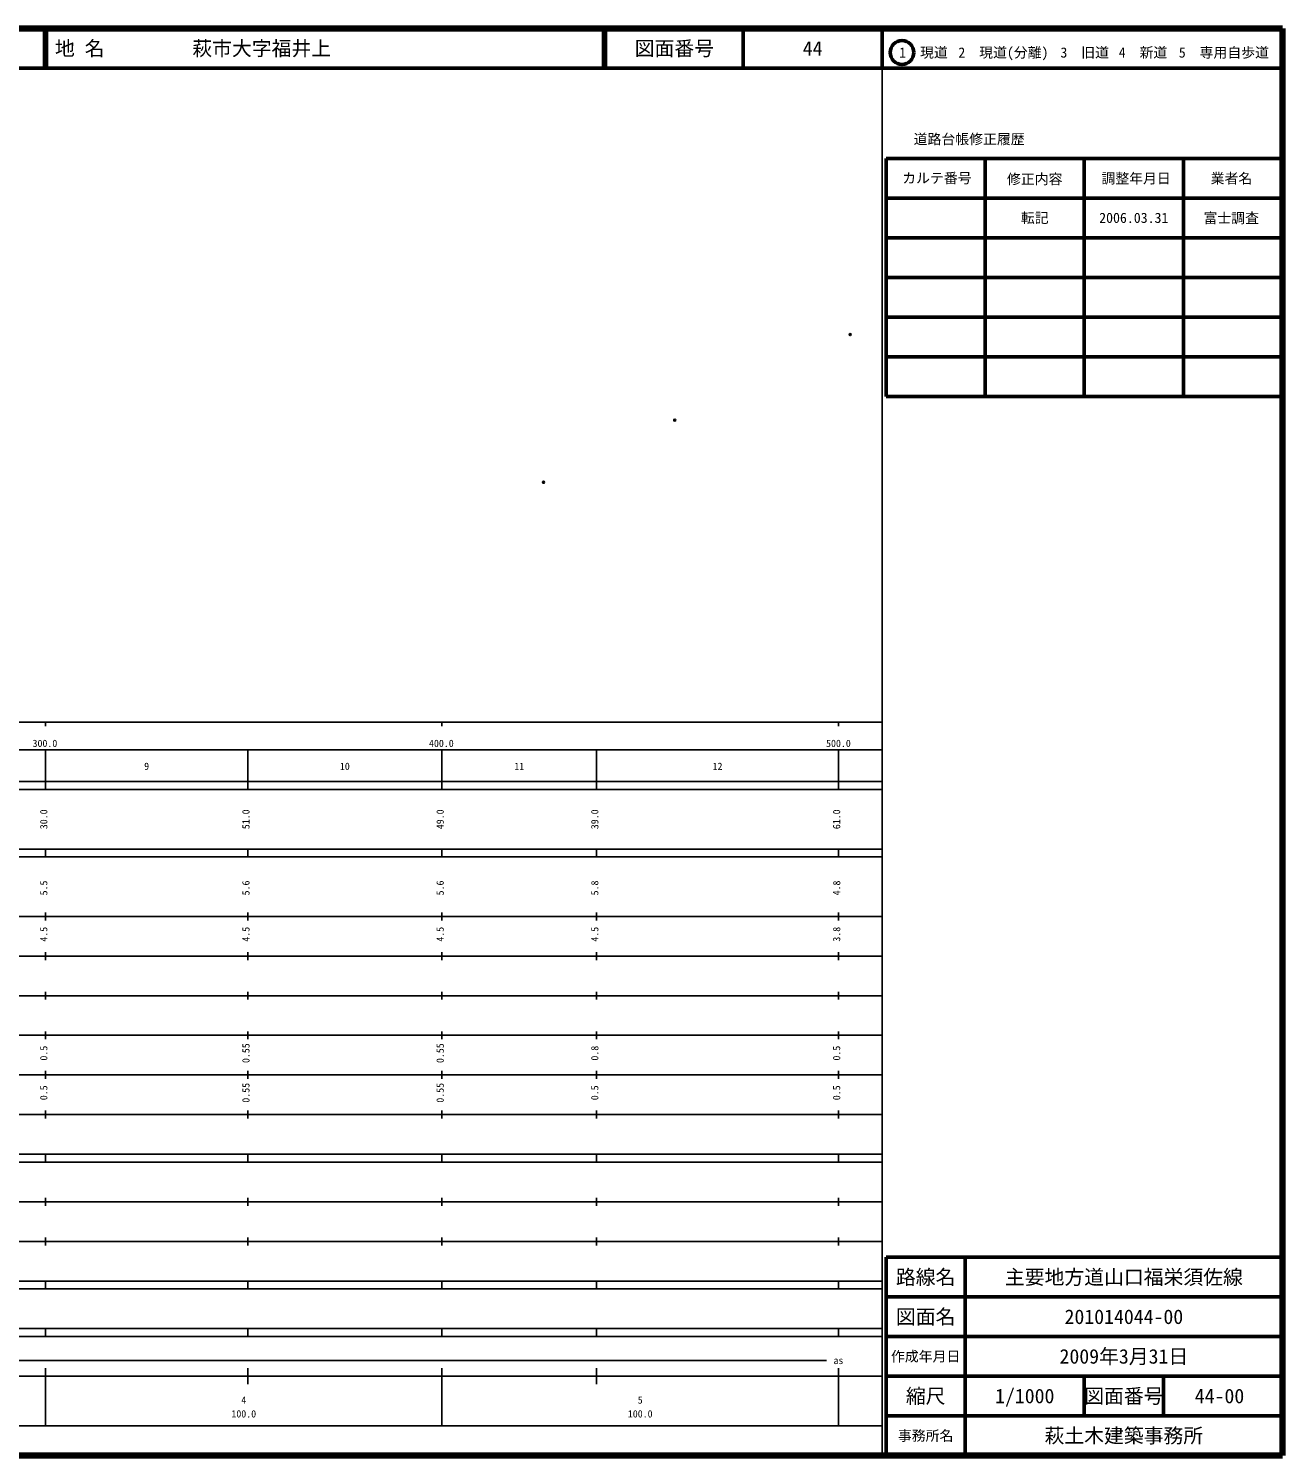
# Model space of a CAD drawing. Units: millimetres on the paper. Extents: x 40 to 680, y 20 to 380.
# Drawn here: x 363.7 to 680, y 20 to 380 of the extents above; entities that cross this region are included whole.
import ezdxf
from ezdxf.enums import TextEntityAlignment as Align

# ---------------------------------------------------------------- set-up
doc = ezdxf.new("R2010")
doc.units = ezdxf.units.MM
doc.header["$PDMODE"] = 32
doc.header["$PDSIZE"] = 0.5
doc.layers.add('M-OTRS', color=6, linetype='Continuous')
doc.layers.add('M-TTL-TXT', color=7, linetype='Continuous')
for name, color, linetype, lineweight in [('M-TTL', 2, 'Continuous', 140), ('M-TTL-BAND', 7, 'Continuous', 25), ('M-TTL-FRAM', 2, 'Continuous', 50), ('M-TTL-LINE', 7, 'Continuous', 50)]:
    doc.layers.add(name, color=color, linetype=linetype, lineweight=lineweight)
doc.styles.add('ＭＳ ゴシック', font='')
doc.styles.get('ＭＳ ゴシック').set_extended_font_data('MS Gothic')

msp = doc.modelspace()

# ---------------------------------------------------------------- linework, layer by layer
at = {"layer": 'M-OTRS'}
for p in [(570.982, 302.8), (526.695, 281.198), (493.616, 265.516)]:
    msp.add_point(p, dxfattribs=at)
at = {"layer": 'M-TTL'}
for p, q in [((680, 380), (40, 380)), ((680, 20), (680, 380)), ((40, 20), (680, 20))]:
    msp.add_line(p, q, dxfattribs=at)
at = {"layer": 'M-TTL-BAND'}
for p, q in [((579, 20), (579, 370)), ((40, 205), (579, 205)), ((368, 205), (368, 204)), ((468, 205), (468, 204)), ((568, 205), (568, 204)), ((68, 198), (579, 198)), ((368, 188), (368, 198)), ((419, 188), (419, 198)), ((468, 188), (468, 198)), ((507, 188), (507, 198)), ((568, 188), (568, 198)), ((40, 190), (579, 190)), ((40, 188), (579, 188)), ((40, 173), (579, 173)), ((368, 171), (368, 173)), ((419, 171), (419, 173)), ((468, 171), (468, 173)), ((507, 171), (507, 173)), ((568, 171), (568, 173)), ((40, 171), (579, 171)), ((40, 156), (579, 156)), ((368, 155), (368, 157)), ((419, 155), (419, 157)), ((468, 155), (468, 157)), ((507, 155), (507, 157)), ((568, 155), (568, 157)), ((46, 146), (579, 146)), ((368, 145), (368, 147)), ((419, 145), (419, 147)), ((468, 145), (468, 147)), ((507, 145), (507, 147)), ((568, 145), (568, 147)), ((368, 135), (368, 137)), ((419, 135), (419, 137)), ((468, 135), (468, 137)), ((507, 135), (507, 137)), ((568, 135), (568, 137)), ((52, 136), (579, 136)), ((46, 126), (579, 126)), ((368, 125), (368, 127)), ((419, 125), (419, 127)), ((468, 125), (468, 127)), ((507, 125), (507, 127)), ((568, 125), (568, 127)), ((52, 116), (579, 116)), ((368, 115), (368, 117)), ((419, 115), (419, 117)), ((468, 115), (468, 117)), ((507, 115), (507, 117)), ((568, 115), (568, 117)), ((46, 106), (579, 106)), ((368, 105), (368, 107)), ((419, 105), (419, 107)), ((468, 105), (468, 107)), ((507, 105), (507, 107)), ((568, 105), (568, 107)), ((40, 96), (579, 96)), ((40, 94), (579, 94)), ((368, 94), (368, 96)), ((419, 94), (419, 96)), ((468, 94), (468, 96)), ((507, 94), (507, 96)), ((568, 94), (568, 96)), ((49, 84), (579, 84)), ((368, 83), (368, 85)), ((419, 83), (419, 85)), ((468, 83), (468, 85)), ((507, 83), (507, 85)), ((568, 83), (568, 85)), ((40, 74), (579, 74)), ((368, 73), (368, 75)), ((419, 73), (419, 75)), ((468, 73), (468, 75)), ((507, 73), (507, 75)), ((568, 73), (568, 75)), ((40, 64), (579, 64)), ((40, 62), (579, 62)), ((368, 62), (368, 64)), ((419, 62), (419, 64)), ((468, 62), (468, 64)), ((507, 62), (507, 64)), ((568, 62), (568, 64)), ((40, 52), (579, 52)), ((368, 50), (368, 52)), ((419, 50), (419, 52)), ((468, 50), (468, 52)), ((507, 50), (507, 52)), ((568, 50), (568, 52)), ((40, 50), (579, 50)), ((71, 44), (565, 44)), ((40, 40), (579, 40)), ((368, 27.5), (368, 42)), ((419, 38), (419, 42)), ((468, 27.5), (468, 42)), ((507, 38), (507, 42)), ((568, 27.5), (568, 42)), ((68, 27.5), (579, 27.5))]:
    msp.add_line(p, q, dxfattribs=at)
at = {"layer": 'M-TTL-FRAM'}
for p, q in [((580, 347.197), (580, 287.197)), ((580, 347.197), (680, 347.197)), ((580, 287.197), (680, 287.197)), ((680, 70), (580, 70)), ((580, 70), (580, 20))]:
    msp.add_line(p, q, dxfattribs=at)
at = {"layer": 'M-TTL-LINE'}
for p, q in [((367.75, 380), (367.75, 370)), ((368.25, 380), (368.25, 370)), ((508.747, 380), (508.747, 370)), ((509.247, 380), (509.247, 370)), ((543.997, 380), (543.997, 370)), ((579, 380), (579, 370)), ((40, 370), (680, 370)), ((605, 347.197), (605, 287.197)), ((630, 347.197), (630, 287.197)), ((655, 347.197), (655, 287.197)), ((580, 337.197), (680, 337.197)), ((580, 327.197), (680, 327.197)), ((580, 317.197), (680, 317.197)), ((580, 307.197), (680, 307.197)), ((580, 297.197), (680, 297.197)), ((600, 70), (600, 20)), ((680, 60), (580, 60)), ((680, 50), (580, 50)), ((680, 40), (580, 40)), ((630, 40), (630, 30)), ((650, 40), (650, 30)), ((680, 30), (580, 30))]:
    msp.add_line(p, q, dxfattribs=at)
msp.add_circle((584.031, 373.958), 3, dxfattribs=at)

# ---------------------------------------------------------------- texts
at = {"layer": 'M-TTL-BAND', "style": 'ＭＳ ゴシック'}
for s, p in [('300.0', (367.844, 198.195)), ('400.0', (467.844, 198.195)), ('500.0', (568, 198.195)), ('9', (393.5, 192.405)), ('10', (443.5, 192.405)), ('11', (487.5, 192.405)), ('12', (537.5, 192.405)), ('as', (568, 42.5)), ('4', (418, 32.523)), ('5', (518, 32.523)), ('100.0', (418, 29.033)), ('100.0', (518, 29.033))]:
    msp.add_text(s, height=1.833, dxfattribs=at).set_placement(p, align=Align.BOTTOM_CENTER)
for s, p in [('30.0', (369, 180.5)), ('51.0', (420, 180.5)), ('49.0', (469, 180.5)), ('39.0', (508, 180.5)), ('61.0', (569, 180.5)), ('5.5', (369, 163.174)), ('5.6', (420, 163.174)), ('5.6', (469, 163.174)), ('5.8', (508, 163.174)), ('4.8', (569, 163.174)), ('4.5', (369, 151.5)), ('4.5', (420, 151.5)), ('4.5', (469, 151.5)), ('4.5', (508, 151.5)), ('3.8', (569, 151.5)), ('0.5', (369, 121.5)), ('0.55', (420, 121.5)), ('0.55', (469, 121.5)), ('0.8', (508, 121.5)), ('0.5', (569, 121.5)), ('0.5', (369, 111.5)), ('0.55', (420, 111.5)), ('0.55', (469, 111.5)), ('0.5', (508, 111.5)), ('0.5', (569, 111.5))]:
    msp.add_text(s, height=1.833, rotation=90, dxfattribs=at).set_placement(p, align=Align.BOTTOM_CENTER)
at = {"layer": 'M-TTL-TXT', "style": 'ＭＳ ゴシック'}
for s, p in [('地 名', (370.38, 375)), ('萩市大字福井上', (405.024, 375))]:
    msp.add_text(s, height=3.666, dxfattribs=at).set_placement(p, align=Align.MIDDLE_LEFT)
for s, height, p in [('図面番号', 3.666, (526.622, 375)), ('44', 3.666, (561.497, 375)), ('1\u3000現道', 2.566, (589.448, 373.958)), ('2\u3000現道(分離)', 2.566, (609.619, 373.958)), ('3\u3000旧道', 2.566, (630.121, 373.958)), ('4\u3000新道', 2.566, (644.824, 373.958)), ('5\u3000専用自歩道', 2.566, (665.228, 373.958)), ('道路台帳修正履歴', 2.566, (600.968, 352.113)), ('カルテ番号', 2.566, (592.839, 342.277)), ('修正内容', 2.566, (617.509, 342.023)), ('調整年月日', 2.566, (643.089, 342.197)), ('業者名', 2.566, (667.134, 342.197)), ('転記', 2.566, (617.5, 332.245)), ('2006.03.31', 2.566, (642.5, 332.245)), ('富士調査', 2.566, (667.077, 332.189)), ('路線名', 3.666, (590, 65)), ('路線名', 3.666, (590, 65)), ('主要地方道山口福栄須佐線', 3.666, (640, 65)), ('図面名', 3.666, (590, 55)), ('図面名', 3.666, (590, 55)), ('201014044-00', 3.666, (640, 55)), ('2009年3月31日', 3.666, (640, 45)), ('作成年月日', 2.566, (590, 45)), ('作成年月日', 2.566, (590, 45)), ('縮尺', 3.666, (590, 35)), ('縮尺', 3.666, (590, 35)), ('1/1000', 3.666, (615, 35)), ('図面番号', 3.666, (640, 35)), ('図面番号', 3.666, (640, 35)), ('44-00', 3.666, (664.125, 35)), ('事務所名', 2.566, (590, 25)), ('事務所名', 2.566, (590, 25)), ('萩土木建築事務所', 3.666, (640, 25))]:
    msp.add_text(s, height=height, dxfattribs=at).set_placement(p, align=Align.MIDDLE_CENTER)

doc.saveas('drawing.dxf')
